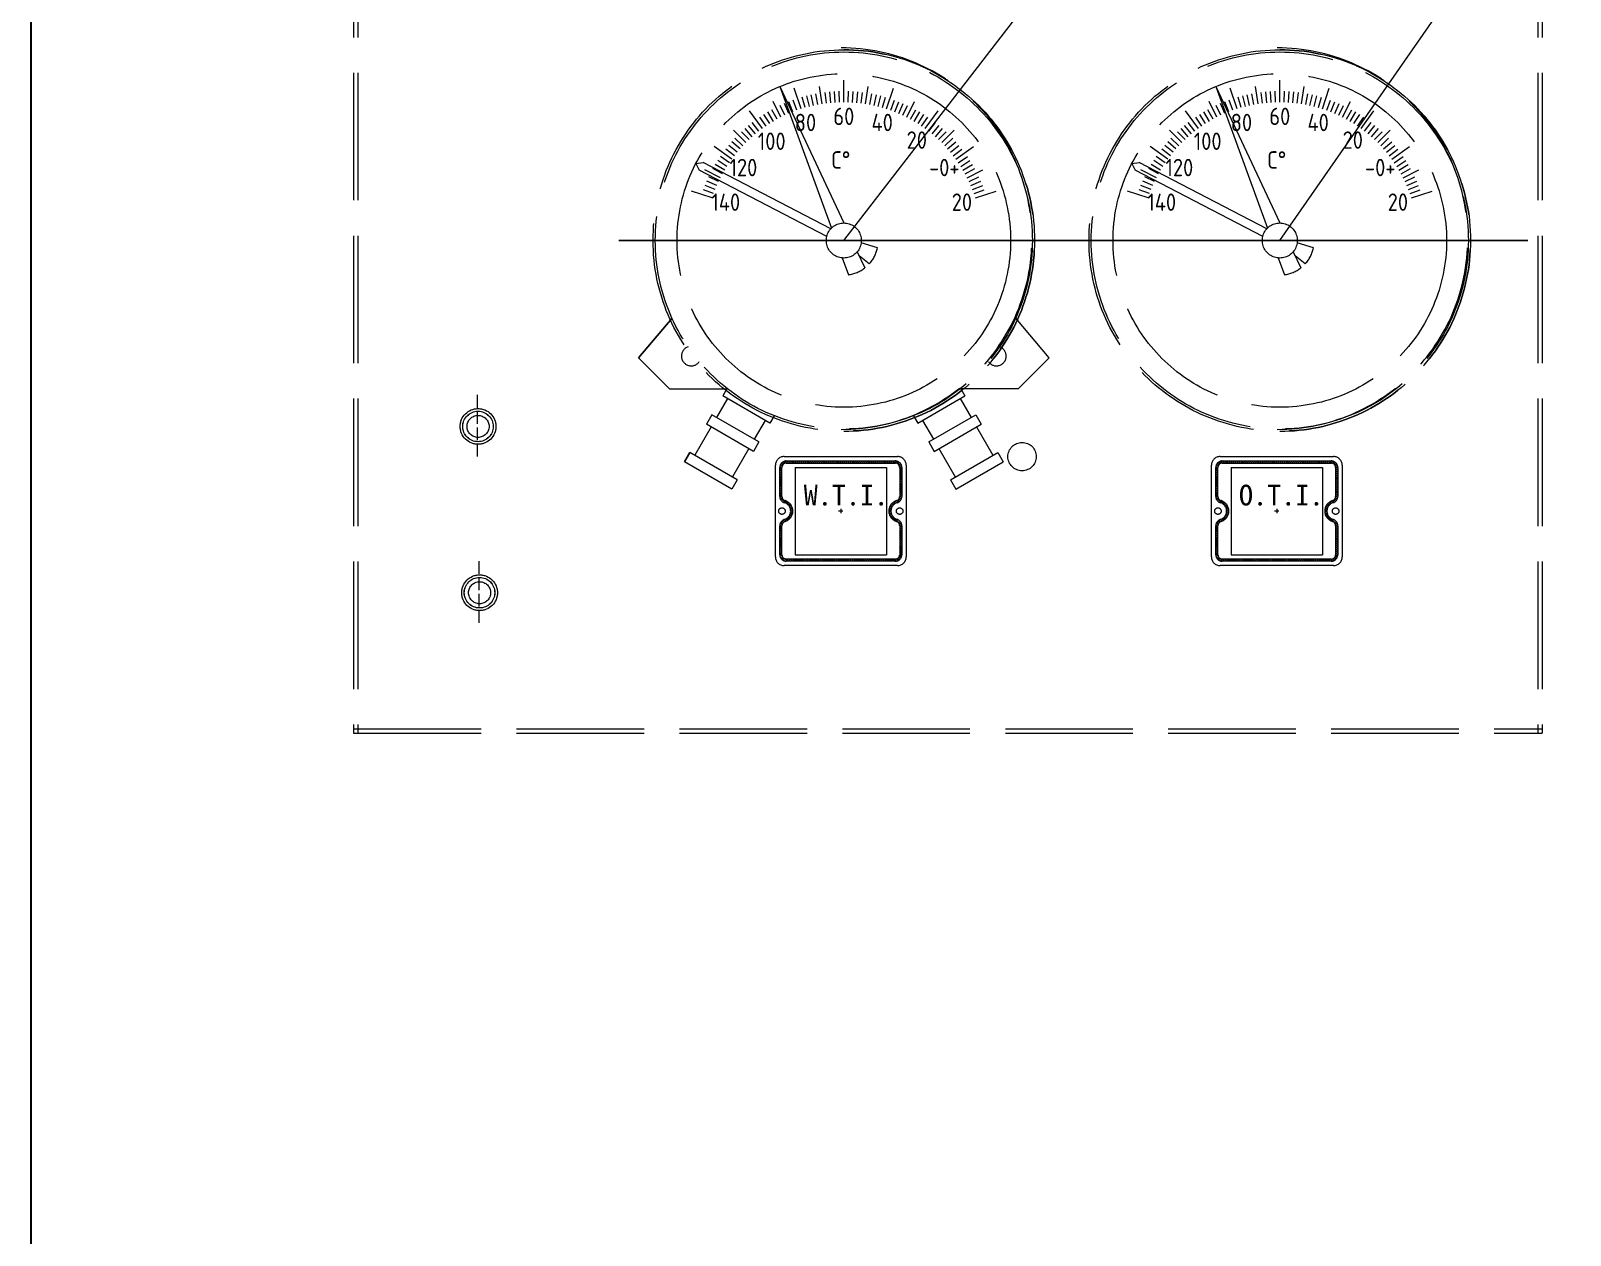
# Model space of a CAD drawing. Header units: millimetres. Extents: x 45841 to 102963, y -329287 to -163666.
# Drawn here: x 73174 to 73880, y -165955 to -165402 of the extents above; entities that cross this region are included whole.
import ezdxf
from ezdxf.enums import TextEntityAlignment as Align

# ---------------------------------------------------------------- set-up
doc = ezdxf.new("R2010")
doc.units = ezdxf.units.MM
doc.header["$LTSCALE"] = 13
for name, pattern in [('2 虚线', [5.75, 4.5, -1.25]), ('CENTER', [50.8, 31.75, -6.35, 6.35, -6.35]), ('DASHED', [0.75, 0.5, -0.25])]:
    doc.linetypes.add(name, pattern=pattern)
doc.layers.get('0').update_dxf_attribs({"color": 1, "linetype": 'CENTER'})
for name, color, linetype in [('1', 4, 'Continuous'), ('2', 3, 'Continuous'), ('4虚线层', 6, 'DASHED'), ('5', 11, 'Continuous'), ('粗实线', 4, 'Continuous')]:
    doc.layers.add(name, color=color, linetype=linetype)
doc.layers.add('标注、文本', color=3, linetype='Continuous', lineweight=25)
doc.layers.add('铁心', color=3, linetype='Continuous', lineweight=0)
doc.styles.add('chinese', font='')
doc.styles.get("Standard").update_dxf_attribs({"font": 'gbenor.shx', "bigfont": 'gbcbig.shx'})
doc.styles.get('chinese').set_extended_font_data('SimHei')

msp = doc.modelspace()

# ---------------------------------------------------------------- linework, layer by layer
at = {"color": 1, "linetype": 'CENTER', "ltscale": 30}
for p, q in [((73660.565, -165498.708), (73443.654, -165498.708)), ((73860.565, -165498.708), (73643.654, -165498.708)), ((73860.565, -165498.708), (73643.654, -165498.708))]:
    msp.add_line(p, q, dxfattribs=at)
for p, q in [((73452.663, -165552.566), (73467.975, -165534.318)), ((73466.805, -165566.708), (73452.663, -165552.566)), ((73476.23, -165595.948), (73473.73, -165600.278))]:
    msp.add_line(p, q)
at = {"color": 41, "linetype": '2 虚线', "lineweight": 15, "true_color": 0xf4ee51}
for p, q in [((73640.947, -165552.566), (73625.635, -165534.318)), ((73626.805, -165566.708), (73640.947, -165552.566)), ((73466.805, -165566.708), (73493.342, -165566.708)), ((73493.395, -165571.217), (73488.395, -165579.877)), ((73493.111, -165566.708), (73491.23, -165569.967)), ((73512.88, -165582.467), (73491.23, -165569.967)), ((73580.73, -165582.467), (73602.38, -165569.967)), ((73600.215, -165571.217), (73605.215, -165579.877)), ((73626.805, -165566.708), (73600.267, -165566.708)), ((73600.498, -165566.708), (73602.38, -165569.967)), ((73486.23, -165578.627), (73483.73, -165582.957)), ((73507.88, -165591.127), (73486.23, -165578.627)), ((73585.73, -165591.127), (73607.38, -165578.627)), ((73607.38, -165578.627), (73609.88, -165582.957)), ((73485.895, -165584.207), (73478.395, -165597.198)), ((73505.38, -165595.457), (73483.73, -165582.957)), ((73510.715, -165581.217), (73505.715, -165589.877)), ((73582.895, -165581.217), (73587.895, -165589.877)), ((73588.23, -165595.457), (73609.88, -165582.957)), ((73607.715, -165584.207), (73615.215, -165597.198)), ((73507.88, -165591.127), (73505.38, -165595.457)), ((73585.73, -165591.127), (73588.23, -165595.457)), ((73495.38, -165612.778), (73473.73, -165600.278)), ((73497.88, -165608.448), (73476.23, -165595.948)), ((73503.215, -165594.207), (73495.715, -165607.198)), ((73590.395, -165594.207), (73597.895, -165607.198)), ((73595.73, -165608.448), (73617.38, -165595.948)), ((73598.23, -165612.778), (73619.88, -165600.278)), ((73617.38, -165595.948), (73619.88, -165600.278)), ((73497.88, -165608.448), (73495.38, -165612.778)), ((73595.73, -165608.448), (73598.23, -165612.778))]:
    msp.add_line(p, q, dxfattribs=at)
at = {"color": 41, "linetype": '2 虚线', "lineweight": 15, "ltscale": 5, "true_color": 0xf4ee51}
for p, q in [((73546.421, -165622.846), (73544.421, -165622.846)), ((73545.421, -165621.846), (73545.421, -165623.846)), ((73746.421, -165622.846), (73744.421, -165622.846)), ((73745.421, -165621.846), (73745.421, -165623.846))]:
    msp.add_line(p, q, dxfattribs=at)
at = {"color": 41, "linetype": '2 虚线', "lineweight": 15, "true_color": 0xf4ee51}
msp.add_circle((73628.579, -165597.846), 6.5, dxfattribs=at)
for centre in [(73545.579, -165497.846), (73745.579, -165497.846)]:
    msp.add_arc(centre, 87.5, 270, 90, dxfattribs=at)
for centre, major_axis, start_param, end_param in [((73546.805, -165498.708), (-61.872, 61.872), 3.9269908, 10.2101761), ((73546.805, -165498.708), (-61.165, 61.165), 3.9269908, 10.2101761), ((73546.805, -165498.708), (-61.872, 61.872), 2.3561945, 5.4977871), ((73746.805, -165498.708), (-61.872, 61.872), 3.9269908, 10.2101761), ((73746.805, -165498.708), (-61.165, 61.165), 3.9269908, 10.2101761), ((73746.805, -165498.708), (-61.872, 61.872), 2.3561945, 5.4977871), ((73546.805, -165498.708), (-54.094, 54.094), 3.9269908, 10.2101761), ((73746.805, -165498.708), (-54.094, 54.094), 3.9269908, 10.2101761), ((73476.805, -165551.708), (-3.182, 3.182), -0.4552448, 3.3221549), ((73616.805, -165551.708), (3.182, 3.182), 2.9610304, 6.7384301)]:
    msp.add_ellipse(centre, major_axis=major_axis, ratio=1, start_param=start_param, end_param=end_param, dxfattribs=at)
at = {"layer": '1', "color": 41, "linetype": '2 虚线', "lineweight": 15, "ltscale": 40, "true_color": 0xf4ee51}
for p, q in [((73517.469, -165428.056), (73546.805, -165490.672)), ((73517.469, -165428.056), (73541.113, -165493.035)), ((73527.182, -165438.316), (73524.092, -165428.805)), ((73536.871, -165435.99), (73535.62, -165428.088)), ((73538.846, -165435.709), (73538.219, -165430.748)), ((73540.829, -165435.49), (73540.358, -165430.512)), ((73542.818, -165435.333), (73542.504, -165430.343)), ((73544.81, -165435.239), (73544.653, -165430.242)), ((73546.805, -165435.208), (73546.805, -165425.208)), ((73548.799, -165435.239), (73548.956, -165430.242)), ((73550.792, -165435.333), (73551.106, -165430.343)), ((73552.781, -165435.49), (73553.251, -165430.512)), ((73554.763, -165435.709), (73555.39, -165430.748)), ((73556.738, -165435.99), (73557.99, -165428.088)), ((73566.427, -165438.316), (73569.518, -165428.805)), ((73717.469, -165428.056), (73746.805, -165490.672)), ((73717.469, -165428.056), (73741.113, -165493.035)), ((73727.182, -165438.316), (73724.092, -165428.805)), ((73736.871, -165435.99), (73735.62, -165428.088)), ((73738.846, -165435.709), (73738.219, -165430.748)), ((73740.829, -165435.49), (73740.358, -165430.512)), ((73742.818, -165435.333), (73742.504, -165430.343)), ((73744.81, -165435.239), (73744.653, -165430.242)), ((73746.805, -165435.208), (73746.805, -165425.208)), ((73748.799, -165435.239), (73748.956, -165430.242)), ((73750.792, -165435.333), (73751.106, -165430.343)), ((73752.781, -165435.49), (73753.251, -165430.512)), ((73754.763, -165435.709), (73755.39, -165430.748)), ((73756.738, -165435.99), (73757.99, -165428.088)), ((73766.427, -165438.316), (73769.518, -165428.805)), ((73517.976, -165442.129), (73514.345, -165435.001)), ((73519.768, -165441.251), (73517.639, -165436.727)), ((73521.586, -165440.43), (73519.6, -165435.842)), ((73523.429, -165439.667), (73521.588, -165435.018)), ((73525.295, -165438.962), (73523.601, -165434.257)), ((73529.089, -165437.729), (73527.694, -165432.928)), ((73531.013, -165437.203), (73529.77, -165432.36)), ((73532.953, -165436.737), (73531.862, -165431.858)), ((73534.906, -165436.333), (73533.969, -165431.421)), ((73558.704, -165436.333), (73559.64, -165431.421)), ((73560.657, -165436.737), (73561.748, -165431.858)), ((73562.597, -165437.203), (73563.84, -165432.36)), ((73564.521, -165437.729), (73565.916, -165432.928)), ((73568.315, -165438.962), (73570.008, -165434.257)), ((73570.181, -165439.667), (73572.021, -165435.018)), ((73572.024, -165440.43), (73574.009, -165435.842)), ((73573.842, -165441.251), (73575.971, -165436.727)), ((73575.633, -165442.129), (73579.265, -165435.001)), ((73717.976, -165442.129), (73714.345, -165435.001)), ((73719.768, -165441.251), (73717.639, -165436.727)), ((73721.586, -165440.43), (73719.6, -165435.842)), ((73723.429, -165439.667), (73721.588, -165435.018)), ((73725.295, -165438.962), (73723.601, -165434.257)), ((73729.089, -165437.729), (73727.694, -165432.928)), ((73731.013, -165437.203), (73729.77, -165432.36)), ((73732.953, -165436.737), (73731.862, -165431.858)), ((73734.906, -165436.333), (73733.969, -165431.421)), ((73758.704, -165436.333), (73759.64, -165431.421)), ((73760.657, -165436.737), (73761.748, -165431.858)), ((73762.597, -165437.203), (73763.84, -165432.36)), ((73764.521, -165437.729), (73765.916, -165432.928)), ((73768.315, -165438.962), (73770.008, -165434.257)), ((73770.181, -165439.667), (73772.021, -165435.018)), ((73772.024, -165440.43), (73774.009, -165435.842)), ((73773.842, -165441.251), (73775.971, -165436.727)), ((73775.633, -165442.129), (73779.265, -165435.001)), ((73509.48, -165447.335), (73503.603, -165439.245)), ((73507.885, -165448.533), (73504.821, -165444.582)), ((73511.113, -165446.188), (73508.302, -165442.053)), ((73512.78, -165445.093), (73510.101, -165440.871)), ((73514.481, -165444.051), (73511.935, -165439.747)), ((73516.213, -165443.062), (73513.805, -165438.681)), ((73577.396, -165443.062), (73579.805, -165438.681)), ((73579.129, -165444.051), (73581.674, -165439.747)), ((73580.83, -165445.093), (73583.509, -165440.871)), ((73582.497, -165446.188), (73585.308, -165442.053)), ((73584.129, -165447.335), (73590.007, -165439.245)), ((73585.724, -165448.533), (73588.789, -165444.582)), ((73709.48, -165447.335), (73703.603, -165439.245)), ((73707.885, -165448.533), (73704.821, -165444.582)), ((73711.113, -165446.188), (73708.302, -165442.053)), ((73712.78, -165445.093), (73710.101, -165440.871)), ((73714.481, -165444.051), (73711.935, -165439.747)), ((73716.213, -165443.062), (73713.805, -165438.681)), ((73777.396, -165443.062), (73779.805, -165438.681)), ((73779.129, -165444.051), (73781.674, -165439.747)), ((73780.83, -165445.093), (73783.509, -165440.871)), ((73782.497, -165446.188), (73785.308, -165442.053)), ((73784.129, -165447.335), (73790.007, -165439.245)), ((73785.724, -165448.533), (73788.789, -165444.582)), ((73501.904, -165453.807), (73496.247, -165448.15)), ((73500.515, -165455.239), (73496.87, -165451.816)), ((73503.336, -165452.418), (73499.913, -165448.773)), ((73504.812, -165451.076), (73501.505, -165447.325)), ((73506.328, -165449.78), (73503.141, -165445.928)), ((73587.281, -165449.78), (73590.468, -165445.928)), ((73588.798, -165451.076), (73592.105, -165447.325)), ((73590.274, -165452.418), (73593.696, -165448.773)), ((73591.706, -165453.807), (73597.363, -165448.15)), ((73593.094, -165455.239), (73596.739, -165451.816)), ((73701.904, -165453.807), (73696.247, -165448.15)), ((73700.515, -165455.239), (73696.87, -165451.816)), ((73703.336, -165452.418), (73699.913, -165448.773)), ((73704.812, -165451.076), (73701.505, -165447.325)), ((73706.328, -165449.78), (73703.141, -165445.928)), ((73787.281, -165449.78), (73790.468, -165445.928)), ((73788.798, -165451.076), (73792.105, -165447.325)), ((73790.274, -165452.418), (73793.696, -165448.773)), ((73791.706, -165453.807), (73797.363, -165448.15)), ((73793.094, -165455.239), (73796.739, -165451.816)), ((73495.432, -165461.383), (73487.342, -165455.506)), ((73496.63, -165459.788), (73492.679, -165456.724)), ((73497.877, -165458.231), (73494.025, -165455.044)), ((73499.173, -165456.715), (73495.422, -165453.408)), ((73594.437, -165456.715), (73598.187, -165453.408)), ((73595.732, -165458.231), (73599.585, -165455.044)), ((73596.98, -165459.788), (73600.93, -165456.724)), ((73598.177, -165461.383), (73606.268, -165455.506)), ((73695.432, -165461.383), (73687.342, -165455.506)), ((73696.63, -165459.788), (73692.679, -165456.724)), ((73697.877, -165458.231), (73694.025, -165455.044)), ((73699.173, -165456.715), (73695.422, -165453.408)), ((73794.437, -165456.715), (73798.187, -165453.408)), ((73795.732, -165458.231), (73799.585, -165455.044)), ((73796.98, -165459.788), (73800.93, -165456.724)), ((73798.177, -165461.383), (73806.268, -165455.506)), ((73478.918, -165463.442), (73482.329, -165462.96)), ((73478.918, -165463.442), (73480.485, -165466.51)), ((73540.82, -165493.345), (73482.329, -165462.96)), ((73490.226, -165469.879), (73483.098, -165466.247)), ((73491.159, -165468.116), (73486.778, -165465.708)), ((73492.148, -165466.384), (73487.844, -165463.838)), ((73493.19, -165464.683), (73488.968, -165462.004)), ((73494.285, -165463.016), (73490.15, -165460.205)), ((73599.324, -165463.016), (73603.46, -165460.205)), ((73600.42, -165464.683), (73604.641, -165462.004)), ((73601.462, -165466.384), (73605.766, -165463.838)), ((73602.45, -165468.116), (73606.832, -165465.708)), ((73603.384, -165469.879), (73610.512, -165466.247)), ((73678.918, -165463.442), (73682.329, -165462.96)), ((73678.918, -165463.442), (73680.485, -165466.51)), ((73740.82, -165493.345), (73682.329, -165462.96)), ((73690.226, -165469.879), (73683.098, -165466.247)), ((73691.159, -165468.116), (73686.778, -165465.708)), ((73692.148, -165466.384), (73687.844, -165463.838)), ((73693.19, -165464.683), (73688.968, -165462.004)), ((73694.285, -165463.016), (73690.15, -165460.205)), ((73799.324, -165463.016), (73803.46, -165460.205)), ((73800.42, -165464.683), (73804.641, -165462.004)), ((73801.462, -165466.384), (73805.766, -165463.838)), ((73802.45, -165468.116), (73806.832, -165465.708)), ((73803.384, -165469.879), (73810.512, -165466.247)), ((73538.976, -165496.895), (73480.485, -165466.51)), ((73488.527, -165473.489), (73483.939, -165471.503)), ((73489.348, -165471.671), (73484.824, -165469.542)), ((73604.261, -165471.671), (73608.785, -165469.542)), ((73605.082, -165473.489), (73609.671, -165471.503)), ((73738.976, -165496.895), (73680.485, -165466.51)), ((73688.527, -165473.489), (73683.939, -165471.503)), ((73689.348, -165471.671), (73684.824, -165469.542)), ((73804.261, -165471.671), (73808.785, -165469.542)), ((73805.082, -165473.489), (73809.671, -165471.503)), ((73486.413, -165479.085), (73476.902, -165475.995)), ((73487.059, -165477.198), (73482.354, -165475.504)), ((73487.764, -165475.332), (73483.115, -165473.491)), ((73605.846, -165475.332), (73610.495, -165473.491)), ((73606.551, -165477.198), (73611.255, -165475.504)), ((73607.197, -165479.085), (73616.707, -165475.995)), ((73686.413, -165479.085), (73676.902, -165475.995)), ((73687.059, -165477.198), (73682.354, -165475.504)), ((73687.764, -165475.332), (73683.115, -165473.491)), ((73805.846, -165475.332), (73810.495, -165473.491)), ((73806.551, -165477.198), (73811.255, -165475.504)), ((73807.197, -165479.085), (73816.707, -165475.995)), ((73562.271, -165502.097), (73554.759, -165499.848)), ((73762.271, -165502.097), (73754.759, -165499.848)), ((73546.089, -165506.712), (73548.888, -165514.404)), ((73552.979, -165503.851), (73556.452, -165511.263)), ((73558.471, -165509.413), (73553.896, -165505.809)), ((73746.089, -165506.712), (73748.888, -165514.404)), ((73752.979, -165503.851), (73756.452, -165511.263)), ((73758.471, -165509.413), (73753.896, -165505.809)), ((73514.834, -165579.083), (73512.88, -165582.467)), ((73578.776, -165579.083), (73580.73, -165582.467))]:
    msp.add_line(p, q, dxfattribs=at)
at = {"layer": '1', "color": 41, "linetype": '2 虚线', "lineweight": 15, "ltscale": 0.1, "true_color": 0xf4ee51}
for p, q in [((73378.66, -165569.549), (73378.66, -165598.489)), ((73379.367, -165645.833), (73379.367, -165674.773))]:
    msp.add_line(p, q, dxfattribs=at)
at = {"layer": '1', "color": 41, "linetype": '2 虚线', "lineweight": 15, "ltscale": 40, "true_color": 0xf4ee51}
for centre, major_axis, start_param, end_param in [((73546.805, -165498.708), (5.682, 5.682), 5.497787143782118, 11.7809724509617), ((73746.805, -165498.708), (5.682, 5.682), 5.497787143782118, 11.7809724509617), ((73546.805, -165498.708), (11.196, 11.196), 4.7553227, 5.2820376), ((73746.805, -165498.708), (11.196, 11.196), 4.7553227, 5.2820376), ((73546.805, -165498.708), (-11.196, 11.196), 2.48816, 3.0113443), ((73746.805, -165498.708), (-11.196, 11.196), 2.48816, 3.0113443)]:
    msp.add_ellipse(centre, major_axis=major_axis, ratio=1, start_param=start_param, end_param=end_param, dxfattribs=at)
at = {"layer": '2', "color": 41, "linetype": '2 虚线', "lineweight": 15, "true_color": 0xf4ee51}
for centre in [(73518.421, -165622.846), (73572.421, -165622.846), (73718.421, -165622.846), (73772.421, -165622.846)]:
    msp.add_circle(centre, 1.5, dxfattribs=at)
at = {"layer": '4虚线层'}
msp.add_line((73173.816, -164855.677), (73173.816, -167025.629), dxfattribs=at)
at = {"layer": '4虚线层', "ltscale": 5}
msp.add_line((73173.816, -164855.677), (73173.816, -167025.629), dxfattribs=at)
at = {"layer": '5', "color": 41, "linetype": '2 虚线', "lineweight": 15, "true_color": 0xf4ee51}
for p, q in [((73519.834, -165600.934), (73519.068, -165600.168)), ((73519.421, -165597.846), (73571.421, -165597.846)), ((73520.644, -165600.846), (73519.725, -165599.928)), ((73520.421, -165599.846), (73570.421, -165599.846)), ((73521.542, -165600.846), (73520.542, -165599.846)), ((73522.44, -165600.846), (73521.44, -165599.846)), ((73523.338, -165600.846), (73522.338, -165599.846)), ((73524.236, -165600.846), (73523.236, -165599.846)), ((73525.134, -165600.846), (73524.134, -165599.846)), ((73526.032, -165600.846), (73525.032, -165599.846)), ((73526.93, -165600.846), (73525.93, -165599.846)), ((73527.828, -165600.846), (73526.828, -165599.846)), ((73528.726, -165600.846), (73527.726, -165599.846)), ((73529.624, -165600.846), (73528.624, -165599.846)), ((73530.522, -165600.846), (73529.522, -165599.846)), ((73531.42, -165600.846), (73530.42, -165599.846)), ((73532.318, -165600.846), (73531.318, -165599.846)), ((73533.216, -165600.846), (73532.216, -165599.846)), ((73534.114, -165600.846), (73533.114, -165599.846)), ((73535.012, -165600.846), (73534.012, -165599.846)), ((73535.91, -165600.846), (73534.91, -165599.846)), ((73536.808, -165600.846), (73535.808, -165599.846)), ((73537.706, -165600.846), (73536.706, -165599.846)), ((73538.604, -165600.846), (73537.604, -165599.846)), ((73539.502, -165600.846), (73538.502, -165599.846)), ((73540.4, -165600.846), (73539.4, -165599.846)), ((73541.298, -165600.846), (73540.298, -165599.846)), ((73542.196, -165600.846), (73541.196, -165599.846)), ((73543.094, -165600.846), (73542.094, -165599.846)), ((73543.992, -165600.846), (73542.992, -165599.846)), ((73544.89, -165600.846), (73543.89, -165599.846)), ((73545.788, -165600.846), (73544.788, -165599.846)), ((73546.686, -165600.846), (73545.686, -165599.846)), ((73547.584, -165600.846), (73546.584, -165599.846)), ((73548.482, -165600.846), (73547.482, -165599.846)), ((73549.38, -165600.846), (73548.38, -165599.846)), ((73550.278, -165600.846), (73549.278, -165599.846)), ((73551.176, -165600.846), (73550.176, -165599.846)), ((73552.074, -165600.846), (73551.074, -165599.846)), ((73552.972, -165600.846), (73551.972, -165599.846)), ((73553.871, -165600.846), (73552.871, -165599.846)), ((73554.769, -165600.846), (73553.769, -165599.846)), ((73555.667, -165600.846), (73554.667, -165599.846)), ((73556.565, -165600.846), (73555.565, -165599.846)), ((73557.463, -165600.846), (73556.463, -165599.846)), ((73558.361, -165600.846), (73557.361, -165599.846)), ((73559.259, -165600.846), (73558.259, -165599.846)), ((73560.157, -165600.846), (73559.157, -165599.846)), ((73561.055, -165600.846), (73560.055, -165599.846)), ((73561.953, -165600.846), (73560.953, -165599.846)), ((73562.851, -165600.846), (73561.851, -165599.846)), ((73563.749, -165600.846), (73562.749, -165599.846)), ((73564.647, -165600.846), (73563.647, -165599.846)), ((73565.545, -165600.846), (73564.545, -165599.846)), ((73566.443, -165600.846), (73565.443, -165599.846)), ((73567.341, -165600.846), (73566.341, -165599.846)), ((73568.239, -165600.846), (73567.239, -165599.846)), ((73569.137, -165600.846), (73568.137, -165599.846)), ((73570.035, -165600.846), (73569.035, -165599.846)), ((73571.027, -165600.94), (73569.933, -165599.846)), ((73573.388, -165602.403), (73570.864, -165599.879)), ((73719.834, -165600.934), (73719.068, -165600.168)), ((73719.421, -165597.846), (73771.421, -165597.846)), ((73720.644, -165600.846), (73719.725, -165599.928)), ((73720.421, -165599.846), (73770.421, -165599.846)), ((73721.542, -165600.846), (73720.542, -165599.846)), ((73722.44, -165600.846), (73721.44, -165599.846)), ((73723.338, -165600.846), (73722.338, -165599.846)), ((73724.236, -165600.846), (73723.236, -165599.846)), ((73725.134, -165600.846), (73724.134, -165599.846)), ((73726.032, -165600.846), (73725.032, -165599.846)), ((73726.93, -165600.846), (73725.93, -165599.846)), ((73727.828, -165600.846), (73726.828, -165599.846)), ((73728.726, -165600.846), (73727.726, -165599.846)), ((73729.624, -165600.846), (73728.624, -165599.846)), ((73730.522, -165600.846), (73729.522, -165599.846)), ((73731.42, -165600.846), (73730.42, -165599.846)), ((73732.318, -165600.846), (73731.318, -165599.846)), ((73733.216, -165600.846), (73732.216, -165599.846)), ((73734.114, -165600.846), (73733.114, -165599.846)), ((73735.012, -165600.846), (73734.012, -165599.846)), ((73735.91, -165600.846), (73734.91, -165599.846)), ((73736.808, -165600.846), (73735.808, -165599.846)), ((73737.706, -165600.846), (73736.706, -165599.846)), ((73738.604, -165600.846), (73737.604, -165599.846)), ((73739.502, -165600.846), (73738.502, -165599.846)), ((73740.4, -165600.846), (73739.4, -165599.846)), ((73741.298, -165600.846), (73740.298, -165599.846)), ((73742.196, -165600.846), (73741.196, -165599.846)), ((73743.094, -165600.846), (73742.094, -165599.846)), ((73743.992, -165600.846), (73742.992, -165599.846)), ((73744.89, -165600.846), (73743.89, -165599.846)), ((73745.788, -165600.846), (73744.788, -165599.846)), ((73746.686, -165600.846), (73745.686, -165599.846)), ((73747.584, -165600.846), (73746.584, -165599.846)), ((73748.482, -165600.846), (73747.482, -165599.846)), ((73749.38, -165600.846), (73748.38, -165599.846)), ((73750.278, -165600.846), (73749.278, -165599.846)), ((73751.176, -165600.846), (73750.176, -165599.846)), ((73752.074, -165600.846), (73751.074, -165599.846)), ((73752.972, -165600.846), (73751.972, -165599.846)), ((73753.871, -165600.846), (73752.871, -165599.846)), ((73754.769, -165600.846), (73753.769, -165599.846)), ((73755.667, -165600.846), (73754.667, -165599.846)), ((73756.565, -165600.846), (73755.565, -165599.846)), ((73757.463, -165600.846), (73756.463, -165599.846)), ((73758.361, -165600.846), (73757.361, -165599.846)), ((73759.259, -165600.846), (73758.259, -165599.846)), ((73760.157, -165600.846), (73759.157, -165599.846)), ((73761.055, -165600.846), (73760.055, -165599.846)), ((73761.953, -165600.846), (73760.953, -165599.846)), ((73762.851, -165600.846), (73761.851, -165599.846)), ((73763.749, -165600.846), (73762.749, -165599.846)), ((73764.647, -165600.846), (73763.647, -165599.846)), ((73765.545, -165600.846), (73764.545, -165599.846)), ((73766.443, -165600.846), (73765.443, -165599.846)), ((73767.341, -165600.846), (73766.341, -165599.846)), ((73768.239, -165600.846), (73767.239, -165599.846)), ((73769.137, -165600.846), (73768.137, -165599.846)), ((73770.035, -165600.846), (73769.035, -165599.846)), ((73771.027, -165600.94), (73769.933, -165599.846)), ((73773.388, -165602.403), (73770.864, -165599.879)), ((73515.421, -165643.846), (73515.421, -165601.846)), ((73517.421, -165616.138), (73517.421, -165602.846)), ((73518.421, -165604.012), (73517.421, -165603.012)), ((73518.421, -165604.91), (73517.421, -165603.91)), ((73518.421, -165605.808), (73517.421, -165604.808)), ((73518.421, -165606.706), (73517.421, -165605.706)), ((73518.421, -165607.604), (73517.421, -165606.604)), ((73518.421, -165608.502), (73517.421, -165607.502)), ((73518.421, -165603.114), (73517.494, -165602.187)), ((73518.499, -165602.293), (73517.729, -165601.523)), ((73518.791, -165601.687), (73518.077, -165600.973)), ((73518.421, -165616.138), (73518.421, -165602.846)), ((73519.236, -165601.235), (73518.524, -165600.522)), ((73520.421, -165600.846), (73570.421, -165600.846)), ((73543.094, -165600.846), (73542.764, -165600.516)), ((73573.421, -165603.334), (73572.327, -165602.24)), ((73572.421, -165602.846), (73572.421, -165616.138)), ((73573.421, -165604.232), (73572.421, -165603.232)), ((73573.421, -165605.13), (73572.421, -165604.13)), ((73573.421, -165606.028), (73572.421, -165605.028)), ((73573.421, -165606.926), (73572.421, -165605.926)), ((73573.421, -165607.824), (73572.421, -165606.824)), ((73573.421, -165602.846), (73573.421, -165616.138)), ((73575.421, -165601.846), (73575.421, -165643.846)), ((73715.421, -165643.846), (73715.421, -165601.846)), ((73717.421, -165616.138), (73717.421, -165602.846)), ((73718.421, -165604.012), (73717.421, -165603.012)), ((73718.421, -165604.91), (73717.421, -165603.91)), ((73718.421, -165605.808), (73717.421, -165604.808)), ((73718.421, -165606.706), (73717.421, -165605.706)), ((73718.421, -165607.604), (73717.421, -165606.604)), ((73718.421, -165608.502), (73717.421, -165607.502)), ((73718.421, -165603.114), (73717.494, -165602.187)), ((73718.499, -165602.293), (73717.729, -165601.523)), ((73718.791, -165601.687), (73718.077, -165600.973)), ((73718.421, -165616.138), (73718.421, -165602.846)), ((73719.236, -165601.235), (73718.524, -165600.522)), ((73720.421, -165600.846), (73770.421, -165600.846)), ((73743.094, -165600.846), (73742.764, -165600.516)), ((73773.421, -165603.334), (73772.327, -165602.24)), ((73772.421, -165602.846), (73772.421, -165616.138)), ((73773.421, -165604.232), (73772.421, -165603.232)), ((73773.421, -165605.13), (73772.421, -165604.13)), ((73773.421, -165606.028), (73772.421, -165605.028)), ((73773.421, -165606.926), (73772.421, -165605.926)), ((73773.421, -165607.824), (73772.421, -165606.824)), ((73773.421, -165602.846), (73773.421, -165616.138)), ((73775.421, -165601.846), (73775.421, -165643.846)), ((73518.421, -165609.4), (73517.421, -165608.4)), ((73518.421, -165610.298), (73517.421, -165609.298)), ((73518.421, -165611.196), (73517.421, -165610.196)), ((73518.421, -165612.094), (73517.421, -165611.094)), ((73518.421, -165612.992), (73517.421, -165611.992)), ((73518.421, -165613.89), (73517.421, -165612.89)), ((73518.421, -165614.788), (73517.421, -165613.788)), ((73573.421, -165608.722), (73572.421, -165607.722)), ((73573.421, -165609.62), (73572.421, -165608.62)), ((73573.421, -165610.518), (73572.421, -165609.518)), ((73573.421, -165611.416), (73572.421, -165610.416)), ((73573.421, -165612.314), (73572.421, -165611.314)), ((73573.421, -165613.212), (73572.421, -165612.212)), ((73573.421, -165614.11), (73572.421, -165613.11)), ((73573.421, -165615.008), (73572.421, -165614.008)), ((73718.421, -165609.4), (73717.421, -165608.4)), ((73718.421, -165610.298), (73717.421, -165609.298)), ((73718.421, -165611.196), (73717.421, -165610.196)), ((73718.421, -165612.094), (73717.421, -165611.094)), ((73718.421, -165612.992), (73717.421, -165611.992)), ((73718.421, -165613.89), (73717.421, -165612.89)), ((73718.421, -165614.788), (73717.421, -165613.788)), ((73773.421, -165608.722), (73772.421, -165607.722)), ((73773.421, -165609.62), (73772.421, -165608.62)), ((73773.421, -165610.518), (73772.421, -165609.518)), ((73773.421, -165611.416), (73772.421, -165610.416)), ((73773.421, -165612.314), (73772.421, -165611.314)), ((73773.421, -165613.212), (73772.421, -165612.212)), ((73773.421, -165614.11), (73772.421, -165613.11)), ((73773.421, -165615.008), (73772.421, -165614.008)), ((73518.421, -165615.686), (73517.421, -165614.686)), ((73518.488, -165616.651), (73517.421, -165615.584)), ((73520.205, -165619.265), (73517.444, -165616.504)), ((73518.323, -165618.282), (73518.277, -165618.235)), ((73523.194, -165621.357), (73519.91, -165618.073)), ((73523.407, -165622.468), (73522.002, -165621.062)), ((73568.556, -165621.817), (73567.764, -165621.026)), ((73568.795, -165621.158), (73568.052, -165620.415)), ((73569.121, -165620.586), (73568.404, -165619.869)), ((73569.522, -165620.09), (73568.815, -165619.382)), ((73569.996, -165619.665), (73569.284, -165618.953)), ((73570.543, -165619.314), (73569.81, -165618.582)), ((73571.172, -165619.046), (73570.399, -165618.273)), ((73571.818, -165618.793), (73571.058, -165618.033)), ((73572.354, -165618.432), (73571.643, -165617.721)), ((73572.794, -165617.973), (73572.078, -165617.257)), ((73573.135, -165617.416), (73572.357, -165616.639)), ((73573.421, -165615.906), (73572.421, -165614.906)), ((73573.36, -165616.743), (73572.421, -165615.804)), ((73718.421, -165615.686), (73717.421, -165614.686)), ((73718.488, -165616.651), (73717.421, -165615.584)), ((73720.205, -165619.265), (73717.444, -165616.504)), ((73718.323, -165618.282), (73718.277, -165618.235)), ((73723.194, -165621.357), (73719.91, -165618.073)), ((73723.407, -165622.468), (73722.002, -165621.062)), ((73768.556, -165621.817), (73767.764, -165621.026)), ((73768.795, -165621.158), (73768.052, -165620.415)), ((73769.121, -165620.586), (73768.404, -165619.869)), ((73769.522, -165620.09), (73768.815, -165619.382)), ((73769.996, -165619.665), (73769.284, -165618.953)), ((73770.543, -165619.314), (73769.81, -165618.582)), ((73771.172, -165619.046), (73770.399, -165618.273)), ((73771.818, -165618.793), (73771.058, -165618.033)), ((73772.354, -165618.432), (73771.643, -165617.721)), ((73772.794, -165617.973), (73772.078, -165617.257)), ((73773.135, -165617.416), (73772.357, -165616.639)), ((73773.421, -165615.906), (73772.421, -165614.906)), ((73773.36, -165616.743), (73772.421, -165615.804)), ((73518.455, -165629.19), (73517.656, -165628.391)), ((73518.699, -165628.536), (73517.977, -165627.814)), ((73519.107, -165628.046), (73518.399, -165627.338)), ((73519.662, -165627.703), (73518.917, -165626.958)), ((73520.326, -165627.469), (73519.543, -165626.686)), ((73520.927, -165627.172), (73520.189, -165626.434)), ((73521.465, -165626.812), (73520.751, -165626.098)), ((73521.945, -165626.393), (73521.237, -165625.686)), ((73522.366, -165625.917), (73521.653, -165625.203)), ((73522.73, -165625.383), (73521.993, -165624.646)), ((73523.03, -165624.785), (73522.25, -165624.005)), ((73523.395, -165623.354), (73522.39, -165622.349)), ((73523.258, -165624.114), (73522.4, -165623.257)), ((73568.482, -165623.539), (73567.434, -165622.491)), ((73569.062, -165625.018), (73567.453, -165623.408)), ((73568.429, -165622.589), (73567.552, -165621.711)), ((73570.679, -165627.532), (73567.735, -165624.588)), ((73573.416, -165629.371), (73570.249, -165626.205)), ((73573.049, -165628.106), (73571.869, -165626.926)), ((73718.455, -165629.19), (73717.656, -165628.391)), ((73718.699, -165628.536), (73717.977, -165627.814)), ((73719.107, -165628.046), (73718.399, -165627.338)), ((73719.662, -165627.703), (73718.917, -165626.958)), ((73720.326, -165627.469), (73719.543, -165626.686)), ((73720.927, -165627.172), (73720.189, -165626.434)), ((73721.465, -165626.812), (73720.751, -165626.098)), ((73721.945, -165626.393), (73721.237, -165625.686)), ((73722.366, -165625.917), (73721.653, -165625.203)), ((73722.73, -165625.383), (73721.993, -165624.646)), ((73723.03, -165624.785), (73722.25, -165624.005)), ((73723.395, -165623.354), (73722.39, -165622.349)), ((73723.258, -165624.114), (73722.4, -165623.257)), ((73768.482, -165623.539), (73767.434, -165622.491)), ((73769.062, -165625.018), (73767.453, -165623.408)), ((73768.429, -165622.589), (73767.552, -165621.711)), ((73770.679, -165627.532), (73767.735, -165624.588)), ((73773.416, -165629.371), (73770.249, -165626.205)), ((73773.049, -165628.106), (73771.869, -165626.926)), ((73517.421, -165642.846), (73517.421, -165629.554)), ((73518.421, -165630.952), (73517.421, -165629.952)), ((73518.421, -165631.85), (73517.421, -165630.85)), ((73518.421, -165632.748), (73517.421, -165631.748)), ((73518.421, -165633.646), (73517.421, -165632.646)), ((73518.421, -165634.544), (73517.421, -165633.544)), ((73518.421, -165635.442), (73517.421, -165634.442)), ((73518.421, -165636.34), (73517.421, -165635.34)), ((73518.421, -165630.054), (73517.457, -165629.09)), ((73518.421, -165642.846), (73518.421, -165629.554)), ((73573.421, -165630.275), (73572.398, -165629.252)), ((73572.421, -165629.554), (73572.421, -165642.846)), ((73573.421, -165631.173), (73572.421, -165630.173)), ((73573.421, -165632.071), (73572.421, -165631.071)), ((73573.421, -165632.969), (73572.421, -165631.969)), ((73573.421, -165633.867), (73572.421, -165632.867)), ((73573.421, -165634.765), (73572.421, -165633.765)), ((73573.421, -165635.663), (73572.421, -165634.663)), ((73573.421, -165636.561), (73572.421, -165635.561)), ((73573.421, -165629.554), (73573.421, -165642.846)), ((73717.421, -165642.846), (73717.421, -165629.554)), ((73718.421, -165630.952), (73717.421, -165629.952)), ((73718.421, -165631.85), (73717.421, -165630.85)), ((73718.421, -165632.748), (73717.421, -165631.748)), ((73718.421, -165633.646), (73717.421, -165632.646)), ((73718.421, -165634.544), (73717.421, -165633.544)), ((73718.421, -165635.442), (73717.421, -165634.442)), ((73718.421, -165636.34), (73717.421, -165635.34)), ((73718.421, -165630.054), (73717.457, -165629.09)), ((73718.421, -165642.846), (73718.421, -165629.554)), ((73773.421, -165630.275), (73772.398, -165629.252)), ((73772.421, -165629.554), (73772.421, -165642.846)), ((73773.421, -165631.173), (73772.421, -165630.173)), ((73773.421, -165632.071), (73772.421, -165631.071)), ((73773.421, -165632.969), (73772.421, -165631.969)), ((73773.421, -165633.867), (73772.421, -165632.867)), ((73773.421, -165634.765), (73772.421, -165633.765)), ((73773.421, -165635.663), (73772.421, -165634.663)), ((73773.421, -165636.561), (73772.421, -165635.561)), ((73773.421, -165629.554), (73773.421, -165642.846)), ((73518.421, -165637.239), (73517.421, -165636.239)), ((73518.421, -165638.137), (73517.421, -165637.137)), ((73518.421, -165639.035), (73517.421, -165638.035)), ((73518.421, -165639.933), (73517.421, -165638.933)), ((73518.421, -165640.831), (73517.421, -165639.831)), ((73518.421, -165641.729), (73517.421, -165640.729)), ((73518.421, -165642.627), (73517.421, -165641.627)), ((73518.628, -165643.732), (73517.421, -165642.525)), ((73573.421, -165637.459), (73572.421, -165636.459)), ((73573.421, -165638.357), (73572.421, -165637.357)), ((73573.421, -165639.255), (73572.421, -165638.255)), ((73573.421, -165640.153), (73572.421, -165639.153)), ((73573.421, -165641.051), (73572.421, -165640.051)), ((73573.421, -165641.949), (73572.421, -165640.949)), ((73573.421, -165642.847), (73572.421, -165641.847)), ((73573.315, -165643.639), (73572.421, -165642.745)), ((73718.421, -165637.239), (73717.421, -165636.239)), ((73718.421, -165638.137), (73717.421, -165637.137)), ((73718.421, -165639.035), (73717.421, -165638.035)), ((73718.421, -165639.933), (73717.421, -165638.933)), ((73718.421, -165640.831), (73717.421, -165639.831)), ((73718.421, -165641.729), (73717.421, -165640.729)), ((73718.421, -165642.627), (73717.421, -165641.627)), ((73718.628, -165643.732), (73717.421, -165642.525)), ((73773.421, -165637.459), (73772.421, -165636.459)), ((73773.421, -165638.357), (73772.421, -165637.357)), ((73773.421, -165639.255), (73772.421, -165638.255)), ((73773.421, -165640.153), (73772.421, -165639.153)), ((73773.421, -165641.051), (73772.421, -165640.051)), ((73773.421, -165641.949), (73772.421, -165640.949)), ((73773.421, -165642.847), (73772.421, -165641.847)), ((73773.315, -165643.639), (73772.421, -165642.745)), ((73519.774, -165645.775), (73517.492, -165643.493)), ((73571.421, -165647.846), (73519.421, -165647.846)), ((73520.742, -165645.846), (73519.535, -165644.639)), ((73570.421, -165644.846), (73520.421, -165644.846)), ((73570.421, -165645.846), (73520.421, -165645.846)), ((73521.64, -165645.846), (73520.64, -165644.846)), ((73522.538, -165645.846), (73521.538, -165644.846)), ((73523.436, -165645.846), (73522.436, -165644.846)), ((73524.334, -165645.846), (73523.334, -165644.846)), ((73525.232, -165645.846), (73524.232, -165644.846)), ((73526.13, -165645.846), (73525.13, -165644.846)), ((73527.028, -165645.846), (73526.028, -165644.846)), ((73527.926, -165645.846), (73526.926, -165644.846)), ((73528.825, -165645.846), (73527.825, -165644.846)), ((73529.723, -165645.846), (73528.723, -165644.846)), ((73530.621, -165645.846), (73529.621, -165644.846)), ((73531.519, -165645.846), (73530.519, -165644.846)), ((73532.417, -165645.846), (73531.417, -165644.846)), ((73533.315, -165645.846), (73532.315, -165644.846)), ((73534.213, -165645.846), (73533.213, -165644.846)), ((73535.111, -165645.846), (73534.111, -165644.846)), ((73536.009, -165645.846), (73535.009, -165644.846)), ((73536.907, -165645.846), (73535.907, -165644.846)), ((73537.805, -165645.846), (73536.805, -165644.846)), ((73538.703, -165645.846), (73537.703, -165644.846)), ((73539.601, -165645.846), (73538.601, -165644.846)), ((73540.499, -165645.846), (73539.499, -165644.846)), ((73541.397, -165645.846), (73540.397, -165644.846)), ((73542.295, -165645.846), (73541.295, -165644.846)), ((73543.193, -165645.846), (73542.193, -165644.846)), ((73544.091, -165645.846), (73543.091, -165644.846)), ((73544.989, -165645.846), (73543.989, -165644.846)), ((73545.887, -165645.846), (73544.887, -165644.846)), ((73546.785, -165645.846), (73545.785, -165644.846)), ((73547.683, -165645.846), (73546.683, -165644.846)), ((73548.581, -165645.846), (73547.581, -165644.846)), ((73549.479, -165645.846), (73548.479, -165644.846)), ((73550.377, -165645.846), (73549.377, -165644.846)), ((73551.275, -165645.846), (73550.275, -165644.846)), ((73552.173, -165645.846), (73551.173, -165644.846)), ((73553.071, -165645.846), (73552.071, -165644.846)), ((73553.969, -165645.846), (73552.969, -165644.846)), ((73554.867, -165645.846), (73553.867, -165644.846)), ((73555.765, -165645.846), (73554.765, -165644.846)), ((73556.663, -165645.846), (73555.663, -165644.846)), ((73557.561, -165645.846), (73556.561, -165644.846)), ((73558.459, -165645.846), (73557.459, -165644.846)), ((73559.357, -165645.846), (73558.357, -165644.846)), ((73560.255, -165645.846), (73559.255, -165644.846)), ((73561.153, -165645.846), (73560.153, -165644.846)), ((73562.051, -165645.846), (73561.051, -165644.846)), ((73562.949, -165645.846), (73561.949, -165644.846)), ((73563.848, -165645.846), (73562.848, -165644.846)), ((73564.746, -165645.846), (73563.746, -165644.846)), ((73565.644, -165645.846), (73564.644, -165644.846)), ((73566.542, -165645.846), (73565.542, -165644.846)), ((73567.44, -165645.846), (73566.44, -165644.846)), ((73568.338, -165645.846), (73567.338, -165644.846)), ((73569.236, -165645.846), (73568.236, -165644.846)), ((73570.134, -165645.846), (73569.134, -165644.846)), ((73570.979, -165645.793), (73570.032, -165644.846)), ((73571.661, -165645.577), (73570.877, -165644.793)), ((73572.225, -165645.243), (73571.507, -165644.525)), ((73572.689, -165644.809), (73571.979, -165644.099)), ((73573.057, -165644.279), (73572.303, -165643.524)), ((73719.774, -165645.775), (73717.492, -165643.493)), ((73771.421, -165647.846), (73719.421, -165647.846)), ((73720.742, -165645.846), (73719.535, -165644.639)), ((73770.421, -165644.846), (73720.421, -165644.846)), ((73770.421, -165645.846), (73720.421, -165645.846)), ((73721.64, -165645.846), (73720.64, -165644.846)), ((73722.538, -165645.846), (73721.538, -165644.846)), ((73723.436, -165645.846), (73722.436, -165644.846)), ((73724.334, -165645.846), (73723.334, -165644.846)), ((73725.232, -165645.846), (73724.232, -165644.846)), ((73726.13, -165645.846), (73725.13, -165644.846)), ((73727.028, -165645.846), (73726.028, -165644.846)), ((73727.926, -165645.846), (73726.926, -165644.846)), ((73728.825, -165645.846), (73727.825, -165644.846)), ((73729.723, -165645.846), (73728.723, -165644.846)), ((73730.621, -165645.846), (73729.621, -165644.846)), ((73731.519, -165645.846), (73730.519, -165644.846)), ((73732.417, -165645.846), (73731.417, -165644.846)), ((73733.315, -165645.846), (73732.315, -165644.846)), ((73734.213, -165645.846), (73733.213, -165644.846)), ((73735.111, -165645.846), (73734.111, -165644.846)), ((73736.009, -165645.846), (73735.009, -165644.846)), ((73736.907, -165645.846), (73735.907, -165644.846)), ((73737.805, -165645.846), (73736.805, -165644.846)), ((73738.703, -165645.846), (73737.703, -165644.846)), ((73739.601, -165645.846), (73738.601, -165644.846)), ((73740.499, -165645.846), (73739.499, -165644.846)), ((73741.397, -165645.846), (73740.397, -165644.846)), ((73742.295, -165645.846), (73741.295, -165644.846)), ((73743.193, -165645.846), (73742.193, -165644.846)), ((73744.091, -165645.846), (73743.091, -165644.846)), ((73744.989, -165645.846), (73743.989, -165644.846)), ((73745.887, -165645.846), (73744.887, -165644.846)), ((73746.785, -165645.846), (73745.785, -165644.846)), ((73747.683, -165645.846), (73746.683, -165644.846)), ((73748.581, -165645.846), (73747.581, -165644.846)), ((73749.479, -165645.846), (73748.479, -165644.846)), ((73750.377, -165645.846), (73749.377, -165644.846)), ((73751.275, -165645.846), (73750.275, -165644.846)), ((73752.173, -165645.846), (73751.173, -165644.846)), ((73753.071, -165645.846), (73752.071, -165644.846)), ((73753.969, -165645.846), (73752.969, -165644.846)), ((73754.867, -165645.846), (73753.867, -165644.846)), ((73755.765, -165645.846), (73754.765, -165644.846)), ((73756.663, -165645.846), (73755.663, -165644.846)), ((73757.561, -165645.846), (73756.561, -165644.846)), ((73758.459, -165645.846), (73757.459, -165644.846)), ((73759.357, -165645.846), (73758.357, -165644.846)), ((73760.255, -165645.846), (73759.255, -165644.846)), ((73761.153, -165645.846), (73760.153, -165644.846)), ((73762.051, -165645.846), (73761.051, -165644.846)), ((73762.949, -165645.846), (73761.949, -165644.846)), ((73763.848, -165645.846), (73762.848, -165644.846)), ((73764.746, -165645.846), (73763.746, -165644.846)), ((73765.644, -165645.846), (73764.644, -165644.846)), ((73766.542, -165645.846), (73765.542, -165644.846)), ((73767.44, -165645.846), (73766.44, -165644.846)), ((73768.338, -165645.846), (73767.338, -165644.846)), ((73769.236, -165645.846), (73768.236, -165644.846)), ((73770.134, -165645.846), (73769.134, -165644.846)), ((73770.979, -165645.793), (73770.032, -165644.846)), ((73771.661, -165645.577), (73770.877, -165644.793)), ((73772.225, -165645.243), (73771.507, -165644.525)), ((73772.689, -165644.809), (73771.979, -165644.099)), ((73773.057, -165644.279), (73772.303, -165643.524))]:
    msp.add_line(p, q, dxfattribs=at)
at = {"layer": '5', "color": 41, "linetype": '2 虚线', "lineweight": 15, "ltscale": 5, "true_color": 0xf4ee51}
for p, q in [((73524.421, -165602.846), (73566.421, -165602.846)), ((73524.421, -165602.846), (73524.421, -165642.846)), ((73566.421, -165602.846), (73566.421, -165642.846)), ((73724.421, -165602.846), (73766.421, -165602.846)), ((73724.421, -165602.846), (73724.421, -165642.846)), ((73766.421, -165602.846), (73766.421, -165642.846)), ((73524.421, -165642.846), (73566.421, -165642.846)), ((73724.421, -165642.846), (73766.421, -165642.846))]:
    msp.add_line(p, q, dxfattribs=at)
at = {"layer": '5', "color": 41, "linetype": '2 虚线', "lineweight": 15, "true_color": 0xf4ee51}
for centre, radius, start, end in [((73519.421, -165601.846), 4, 90, 180), ((73520.421, -165602.846), 3, 90, 180), ((73570.421, -165602.846), 3, 0, 90), ((73571.421, -165601.846), 4, 0, 90), ((73719.421, -165601.846), 4, 90, 180), ((73720.421, -165602.846), 3, 90, 180), ((73770.421, -165602.846), 3, 0, 90), ((73771.421, -165601.846), 4, 0, 90), ((73520.421, -165602.846), 2, 90, 180), ((73570.421, -165602.846), 2, 0, 90), ((73720.421, -165602.846), 2, 90, 180), ((73770.421, -165602.846), 2, 0, 90), ((73520.421, -165616.138), 3, 180, 253.39845), ((73520.421, -165616.138), 2, 180, 253.39845), ((73518.421, -165622.846), 4, 286.60155, 73.39845), ((73518.421, -165622.846), 5, 286.60155, 73.39845), ((73572.421, -165622.846), 5, 106.60155, 253.39845), ((73572.421, -165622.846), 4, 106.60155, 253.39845), ((73570.421, -165616.138), 2, 286.60155, 0), ((73570.421, -165616.138), 3, 286.60155, 0), ((73720.421, -165616.138), 3, 180, 253.39845), ((73720.421, -165616.138), 2, 180, 253.39845), ((73718.421, -165622.846), 4, 286.60155, 73.39845), ((73718.421, -165622.846), 5, 286.60155, 73.39845), ((73772.421, -165622.846), 5, 106.60155, 253.39845), ((73772.421, -165622.846), 4, 106.60155, 253.39845), ((73770.421, -165616.138), 2, 286.60155, 0), ((73770.421, -165616.138), 3, 286.60155, 0), ((73520.421, -165629.554), 3, 106.60155, 180), ((73520.421, -165629.554), 2, 106.60155, 180), ((73570.421, -165629.554), 2, 0, 73.39845), ((73570.421, -165629.554), 3, 0, 73.39845), ((73720.421, -165629.554), 3, 106.60155, 180), ((73720.421, -165629.554), 2, 106.60155, 180), ((73770.421, -165629.554), 2, 0, 73.39845), ((73770.421, -165629.554), 3, 0, 73.39845), ((73520.421, -165642.846), 3, 180, 270), ((73520.421, -165642.846), 2, 180, 270), ((73570.421, -165642.846), 3, 270, 0), ((73570.421, -165642.846), 2, 270, 0), ((73720.421, -165642.846), 3, 180, 270), ((73720.421, -165642.846), 2, 180, 270), ((73770.421, -165642.846), 3, 270, 0), ((73770.421, -165642.846), 2, 270, 0), ((73519.421, -165643.846), 4, 180, 270), ((73571.421, -165643.846), 4, 270, 0), ((73719.421, -165643.846), 4, 180, 270), ((73771.421, -165643.846), 4, 270, 0)]:
    msp.add_arc(centre, radius, start, end, dxfattribs=at)
at = {"layer": '标注、文本', "color": 4, "lineweight": 30}
msp.add_line((73173.816, -164855.677), (73173.816, -167025.629), dxfattribs=at)
at = {"layer": '标注、文本', "color": 41, "linetype": '2 虚线', "lineweight": 15, "true_color": 0xf4ee51}
for p, q in [((73321.913, -165122.754), (73321.913, -165724.754)), ((73323.913, -165122.754), (73323.913, -165724.754)), ((73865.175, -165122.754), (73865.175, -165724.754)), ((73867.175, -165122.754), (73867.175, -165724.754)), ((73321.913, -165722.754), (73867.175, -165722.754)), ((73321.913, -165724.754), (73867.175, -165724.754))]:
    msp.add_line(p, q, dxfattribs=at)
for centre, radius in [((73378.996, -165584.019), 8.198), ((73378.996, -165584.019), 5.053), ((73379.702, -165660.303), 8.198), ((73379.702, -165660.303), 5.053)]:
    msp.add_circle(centre, radius, dxfattribs=at)
at = {"layer": '粗实线', "color": 41, "linetype": '2 虚线', "lineweight": 15, "true_color": 0xf4ee51}
for centre in [(73378.951, -165584.019), (73378.996, -165584.019), (73379.657, -165660.303), (73379.702, -165660.303)]:
    msp.add_circle(centre, 7, dxfattribs=at)
at = {"layer": '铁心'}
for points in [[(73546.805, -165498.708), (74171.242, -164690.328), (74171.242, -164690.328)], [(73746.805, -165498.708), (74305.045, -164696.231), (74305.045, -164696.231)]]:
    msp.add_lwpolyline(points, dxfattribs=at)

# ---------------------------------------------------------------- texts
at = {"layer": '1', "color": 41, "linetype": '2 虚线', "lineweight": 15, "ltscale": 40, "true_color": 0xf4ee51, "extrusion": (0, 0, -1), "text_generation_flag": 4}
for s, p in [('60', (-73546.805, -165441.759)), ('60', (-73746.805, -165441.759)), ('80', (-73529.207, -165444.546)), ('40', (-73564.403, -165444.546)), ('80', (-73729.207, -165444.546)), ('40', (-73764.403, -165444.546)), ('100', (-73513.721, -165453.172)), ('20', (-73580.279, -165452.635)), ('100', (-73713.721, -165453.172)), ('20', (-73780.279, -165452.635)), ('120', (-73500.732, -165465.234)), ('-0+', (-73592.878, -165465.234)), ('120', (-73700.732, -165465.234)), ('-0+', (-73792.878, -165465.234)), ('140', (-73492.643, -165481.11)), ('20', (-73600.967, -165481.11)), ('140', (-73692.643, -165481.11)), ('20', (-73800.967, -165481.11))]:
    msp.add_text(s, height=8, rotation=180, dxfattribs=at).set_placement(p, align=Align.MIDDLE)
for p in [(-73540.976, -165465.743), (-73740.976, -165465.743)]:
    msp.add_text('C%%D', height=8, rotation=180, dxfattribs=at).set_placement(p)
at = {"layer": '5', "color": 41, "linetype": '2 虚线', "lineweight": 15, "true_color": 0xf4ee51, "style": 'chinese'}
for s, p in [('W.T.I.', (73547.775, -165615.507)), ('O.T.I.', (73747.454, -165615.507))]:
    msp.add_text(s, height=9.5, dxfattribs=at).set_placement(p, align=Align.MIDDLE_CENTER)

doc.saveas('drawing.dxf')
